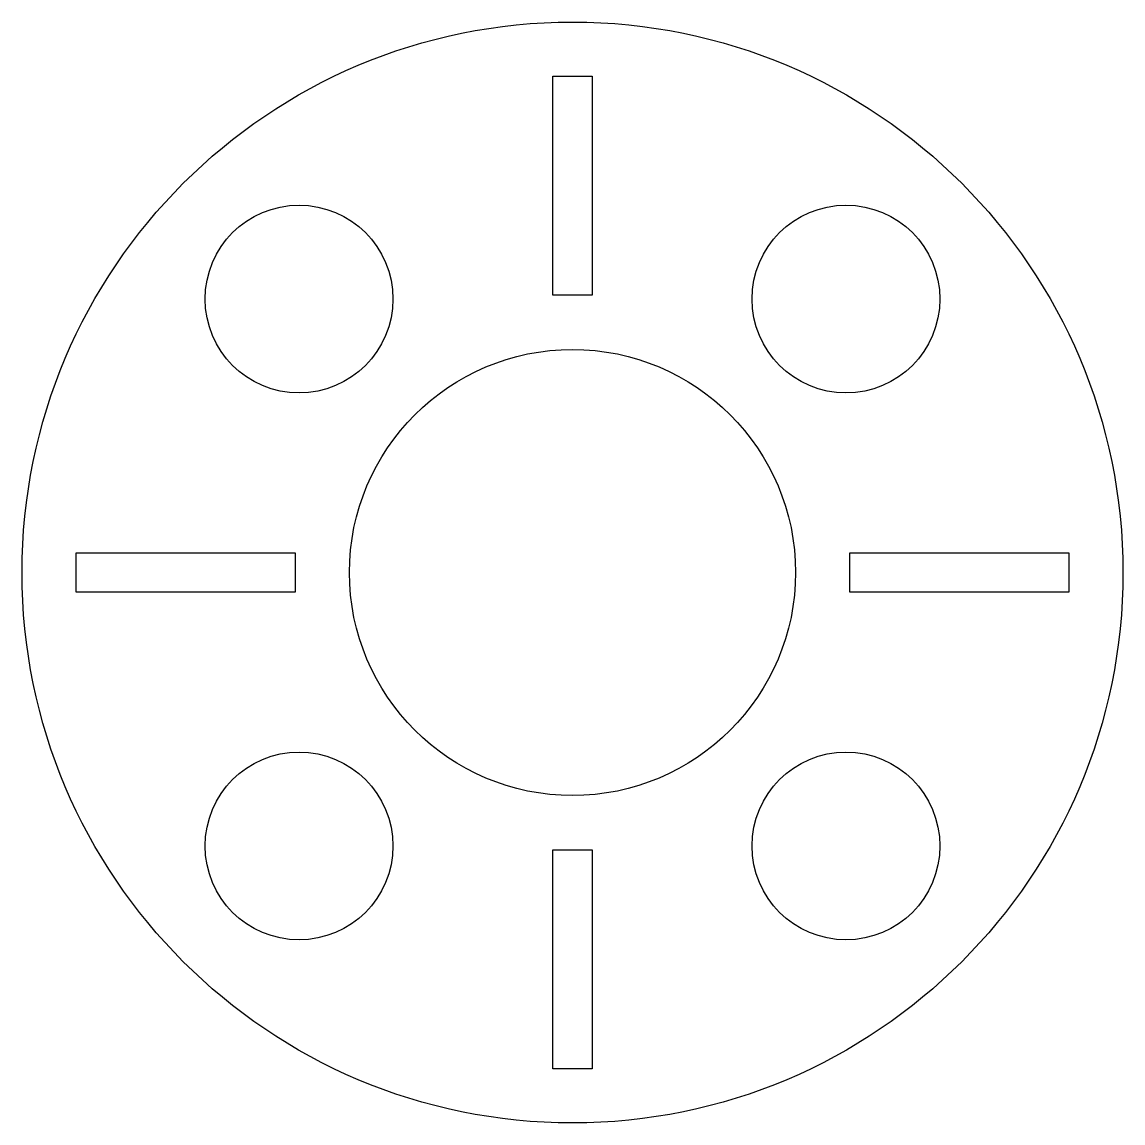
# Model space of a CAD drawing. Header units: inches. Extents: x -1.38 to 1.38, y -1.38 to 1.38.
import ezdxf

# ---------------------------------------------------------------- set-up
doc = ezdxf.new("R2010")
doc.units = ezdxf.units.IN
doc.header["$MEASUREMENT"] = 0

msp = doc.modelspace()

# ---------------------------------------------------------------- linework, layer by layer
for points in [[(-0.0492, 1.2484), (0.0492, 1.2484), (0.0492, 0.6972), (-0.0492, 0.6972)], [(-1.2484, -0.0492), (-1.2484, 0.0492), (-0.6972, 0.0492), (-0.6972, -0.0492)], [(1.2484, 0.0492), (1.2484, -0.0492), (0.6972, -0.0492), (0.6972, 0.0492)], [(0.0492, -1.2484), (-0.0492, -1.2484), (-0.0492, -0.6972), (0.0492, -0.6972)]]:
    msp.add_lwpolyline(points, close=True)
for centre, radius in [((0, 0), 1.3846), ((-0.6879, 0.6879), 0.2362), ((0.6879, 0.6879), 0.2362), ((0, 0), 0.561), ((-0.6879, -0.6879), 0.2362), ((0.6879, -0.6879), 0.2362)]:
    msp.add_circle(centre, radius)

doc.saveas('drawing.dxf')
